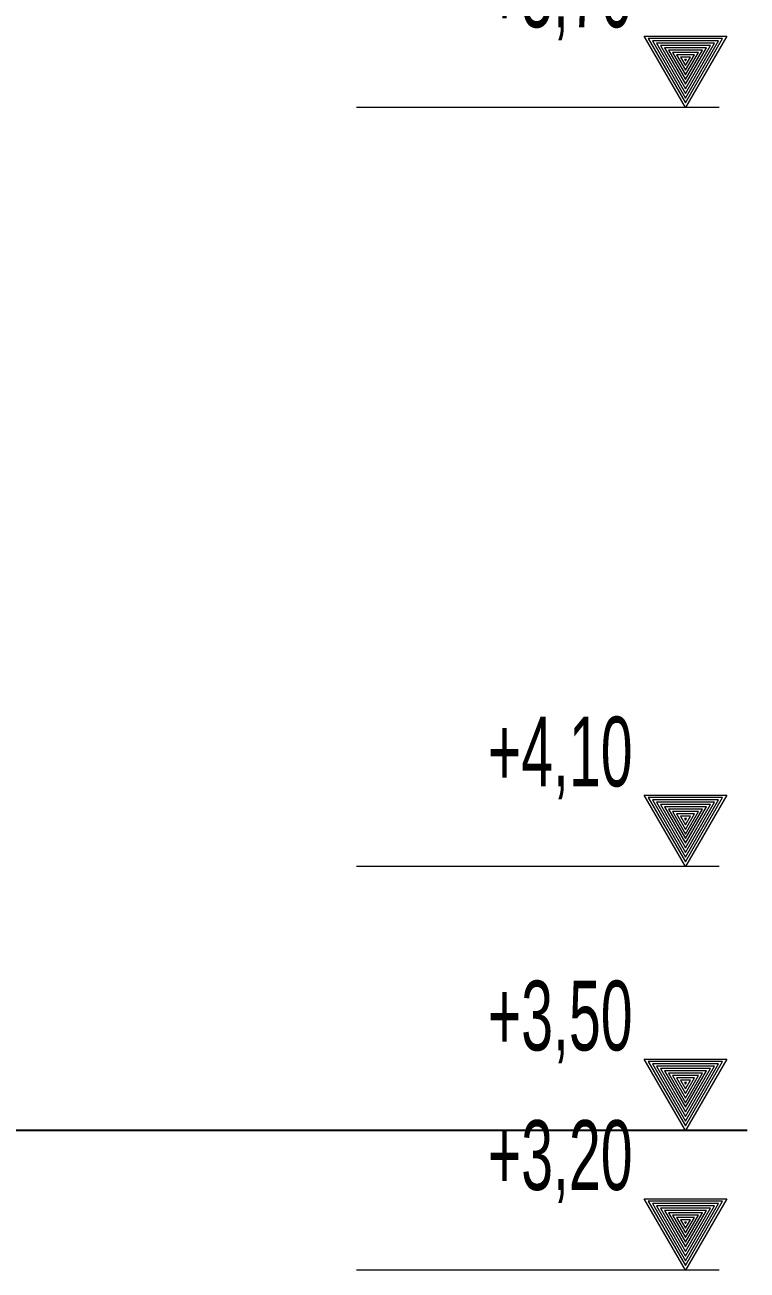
# Model space of a CAD drawing. Extents: x 775040 to 808375, y 4159409 to 4163651.
# Drawn here: x 778713.1 to 778751.9, y 4160251 to 4160317.9 of the extents above; entities that cross this region are included whole.
import ezdxf

# ---------------------------------------------------------------- set-up
doc = ezdxf.new("R2010")
doc.units = 0
doc.header["$MEASUREMENT"] = 0
for name, color, linetype, lineweight in [('25yazi', 255, 'Continuous', 15), ('P-HatchLight', 200, 'Continuous', 5), ('P-Levels', 240, 'Continuous', 20), ('P-Oklar', 31, 'Continuous', 18), ('Z_iç ölçü dikey', 111, 'Continuous', 25)]:
    doc.layers.add(name, color=color, linetype=linetype, lineweight=lineweight)
doc.layers.add('tarama', color=8, linetype='Continuous')
doc.styles.add('50', font='swisscl.ttf', dxfattribs={"height": 50})

# ---------------------------------------------------------------- blocks, each defined once
blk = doc.blocks.new('KOTLAMAGORUNUS KESITTE')
at = {"layer": 'P-HatchLight'}
for points in [[(0.1521, 0.1484), (0.0722, 0.01), (-0.0077, 0.1484)], [(0.1434, 0.1434), (0.0722, 0.02), (0.0009, 0.1434)], [(0.1348, 0.1384), (0.0722, 0.03), (0.0096, 0.1384)], [(0.1261, 0.1334), (0.0722, 0.04), (0.0183, 0.1334)], [(0.1175, 0.1284), (0.0722, 0.05), (0.0269, 0.1284)], [(0.1088, 0.1234), (0.0722, 0.06), (0.0356, 0.1234)], [(0.1001, 0.1184), (0.0722, 0.07), (0.0442, 0.1184)], [(0.0915, 0.1134), (0.0722, 0.08), (0.0529, 0.1134)], [(0.0828, 0.1084), (0.0722, 0.09), (0.0616, 0.1084)], [(0.0742, 0.1034), (0.0722, 0.1), (0.0702, 0.1034)]]:
    blk.add_lwpolyline(points, close=True, dxfattribs=at)
at = {"layer": 'P-Oklar', "color": 2, "ltscale": 0.5}
blk.add_line((0, 0), (0.7795, 0), dxfattribs=at)
blk.add_lwpolyline([(-0.0164, 0.1534), (0.0722, 0), (0.1608, 0.1534)], close=True, dxfattribs=at)
at = {"layer": 'P-Levels', "color": 7, "style": '50', "width": 0.8}
blk.add_attdef('%%P0.00', (-0.0314, 0.1775), '', height=0.15, dxfattribs=at)
blk = doc.blocks.new('A$C41EB7E44')
at = {"layer": 'tarama'}
blk.add_line((3618.37, 735.72), (467.07, 735.72), dxfattribs=at)
ref = blk.add_blockref('KOTLAMAGORUNUS KESITTE', (3612.34, 955.72), dxfattribs=dict(at, xscale=-100, yscale=100, zscale=100))
ref.add_attrib('%%P0.00', '+5,70', (3562.62, 972.95), dxfattribs={"layer": '25yazi', "height": 15, "rotation": 360, "style": '50', "width": 0.8})
ref = blk.add_blockref('KOTLAMAGORUNUS KESITTE', (3612.34, 792.49, 0), dxfattribs=dict(at, xscale=-100, yscale=100, zscale=100))
ref.add_attrib('%%P0.00', '+4,10', (3562.62, 809.72, 0), dxfattribs={"layer": '25yazi', "height": 15, "rotation": 360, "style": '50', "width": 0.8})
ref = blk.add_blockref('KOTLAMAGORUNUS KESITTE', (3612.34, 735.72), dxfattribs=dict(at, xscale=-100, yscale=100, zscale=100))
ref.add_attrib('%%P0.00', '+3,50', (3562.62, 752.95), dxfattribs={"layer": '25yazi', "height": 15, "rotation": 360, "style": '50', "width": 0.8})
ref = blk.add_blockref('KOTLAMAGORUNUS KESITTE', (3612.34, 705.72), dxfattribs=dict(at, xscale=-100, yscale=100, zscale=100))
ref.add_attrib('%%P0.00', '+3,20', (3562.62, 722.95), dxfattribs={"layer": '25yazi', "height": 15, "rotation": 360, "style": '50', "width": 0.8})

msp = doc.modelspace()

# ---------------------------------------------------------------- block references
at = {"layer": 'Z_iç ölçü dikey', "linetype": 'Continuous', "xscale": 0.25, "yscale": 0.25, "zscale": 0.25}
msp.add_blockref('A$C41EB7E44', (777847.293, 4160074.581), dxfattribs=at)

doc.saveas('drawing.dxf')
